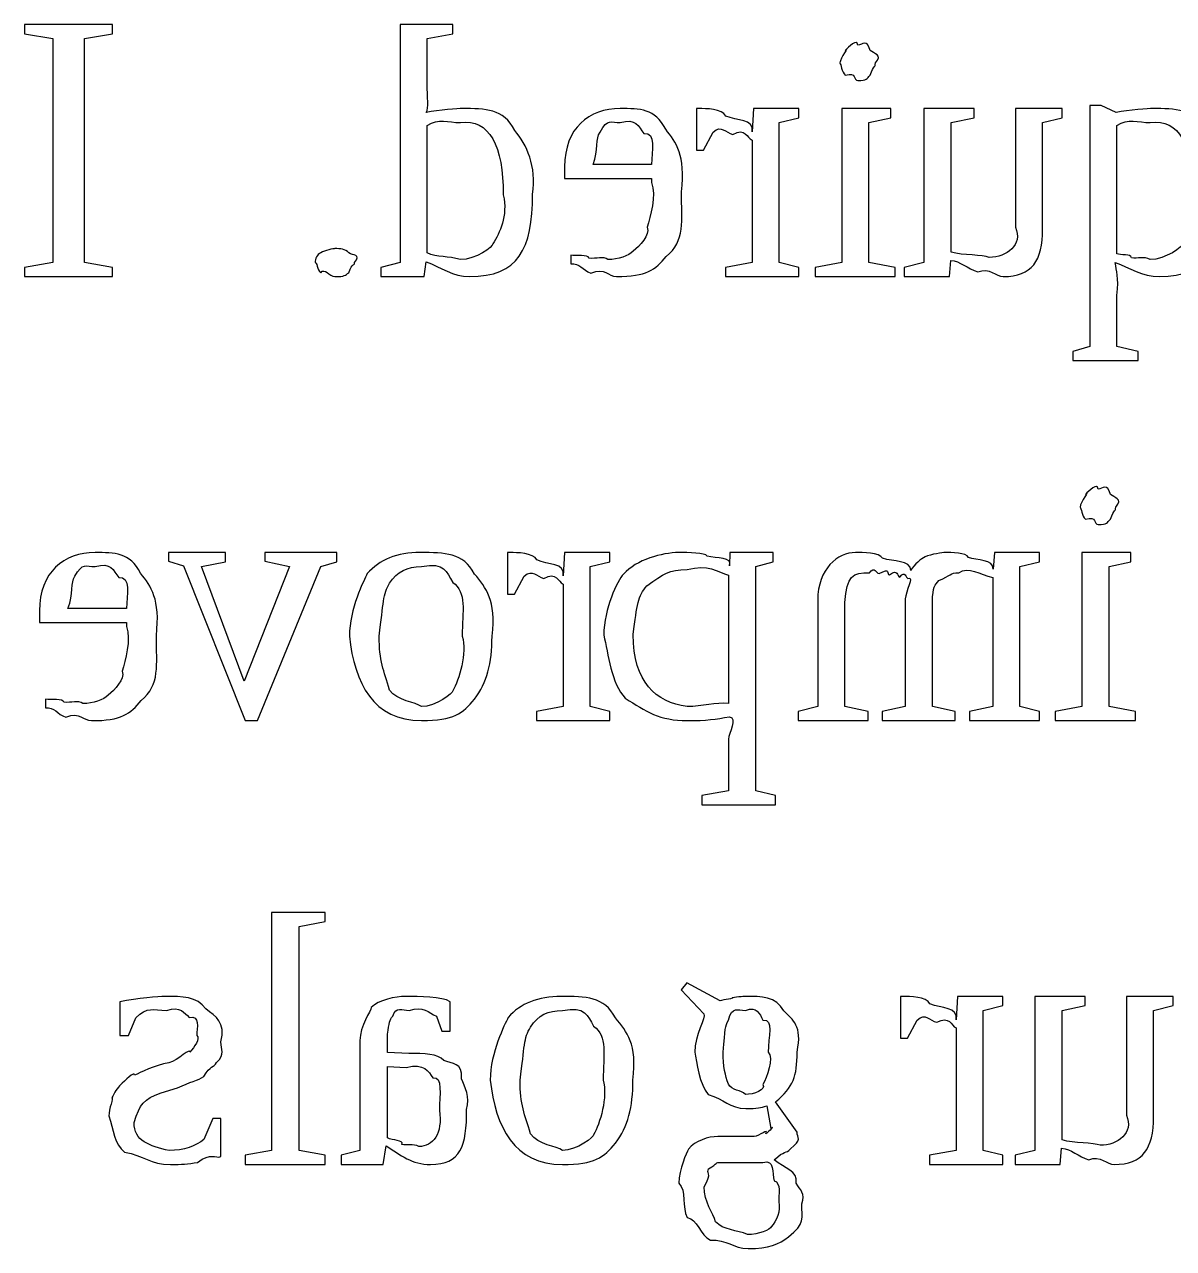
# Model space of a CAD drawing. Header units: millimetres. Extents: x 21 to 196, y 128 to 259.
# Drawn here: x 109.24 to 123.71, y 193.53 to 208.95 of the extents above; entities that cross this region are included whole.
import ezdxf

# ---------------------------------------------------------------- set-up
doc = ezdxf.new("R2010")
doc.units = ezdxf.units.MM
doc.layers.get('0').update_dxf_attribs({"linetype": 'CONTINUOUS'})

msp = doc.modelspace()

# ---------------------------------------------------------------- linework, layer by layer
at = {"color": 0}
for p, q in [((110.346, 208.951), (109.238, 208.951)), ((109.238, 208.951), (109.238, 208.835)), ((110.346, 208.835), (110.346, 208.951)), ((114.635, 208.951), (113.968, 208.951)), ((113.968, 208.951), (113.968, 205.952)), ((114.635, 208.835), (114.635, 208.951)), ((109.238, 208.835), (109.597, 208.774)), ((109.597, 208.774), (109.597, 205.952)), ((109.994, 208.774), (110.346, 208.835)), ((109.994, 205.952), (109.994, 208.774)), ((114.31, 208.774), (114.635, 208.835)), ((114.31, 208.218), (114.31, 208.774)), ((119.509, 208.466), (119.509, 208.466)), ((117.703, 207.892), (117.703, 207.368)), ((117.735, 207.892), (117.703, 207.892)), ((118.419, 207.892), (118.402, 207.6)), ((118.992, 207.892), (118.419, 207.892)), ((118.992, 207.777), (118.992, 207.892)), ((120.148, 207.892), (119.531, 207.892)), ((119.531, 207.892), (119.531, 205.952)), ((120.148, 207.777), (120.148, 207.892)), ((121.201, 207.892), (120.567, 207.892)), ((120.567, 207.892), (120.567, 205.952)), ((121.201, 207.777), (121.201, 207.892)), ((122.309, 207.892), (121.719, 207.892)), ((121.719, 207.892), (121.719, 206.398)), ((122.309, 207.777), (122.309, 207.892)), ((122.8, 207.931), (122.657, 207.931)), ((122.657, 207.931), (122.657, 204.894)), ((122.987, 207.843), (122.8, 207.931)), ((114.31, 206.073), (114.31, 207.677)), ((116.741, 207.716), (116.741, 207.716)), ((118.744, 207.716), (118.992, 207.777)), ((118.744, 205.952), (118.744, 207.716)), ((119.873, 207.716), (120.148, 207.777)), ((119.873, 205.952), (119.873, 207.716)), ((120.909, 207.716), (121.201, 207.777)), ((120.909, 206.084), (120.909, 207.716)), ((122.061, 207.716), (122.309, 207.777)), ((122.061, 206.376), (122.061, 207.716)), ((122.998, 206.062), (122.998, 207.677)), ((117.791, 207.368), (117.912, 207.595)), ((117.703, 207.368), (117.791, 207.368)), ((118.402, 207.495), (118.402, 205.952)), ((116.041, 207.159), (116.041, 207.01)), ((117.137, 207.187), (116.399, 207.187)), ((116.041, 207.01), (117.137, 207.01)), ((117.137, 207.01), (117.137, 206.961)), ((115.269, 206.806), (115.269, 206.806)), ((114.271, 205.776), (114.299, 205.963)), ((116.118, 206.045), (116.118, 205.935)), ((120.887, 205.776), (120.904, 205.98)), ((109.597, 205.952), (109.238, 205.891)), ((109.238, 205.891), (109.238, 205.776)), ((110.346, 205.891), (109.994, 205.952)), ((110.346, 205.776), (110.346, 205.891)), ((112.898, 205.952), (112.898, 205.952)), ((113.968, 205.952), (113.725, 205.891)), ((113.725, 205.891), (113.725, 205.776)), ((118.402, 205.952), (118.066, 205.891)), ((118.066, 205.891), (118.066, 205.776)), ((118.992, 205.891), (118.744, 205.952)), ((118.992, 205.776), (118.992, 205.891)), ((119.531, 205.952), (119.195, 205.891)), ((119.195, 205.891), (119.195, 205.776)), ((120.203, 205.891), (119.873, 205.952)), ((120.203, 205.776), (120.203, 205.891)), ((120.567, 205.952), (120.319, 205.891)), ((120.319, 205.891), (120.319, 205.776)), ((109.238, 205.776), (110.346, 205.776)), ((113.725, 205.776), (114.271, 205.776)), ((118.066, 205.776), (118.992, 205.776)), ((119.195, 205.776), (120.203, 205.776)), ((120.319, 205.776), (120.887, 205.776)), ((122.998, 204.894), (122.998, 205.539)), ((122.657, 204.894), (122.441, 204.833)), ((123.263, 204.833), (122.998, 204.894)), ((122.441, 204.833), (122.441, 204.717)), ((123.263, 204.717), (123.263, 204.833)), ((122.441, 204.717), (123.263, 204.717)), ((122.535, 202.873), (122.535, 202.873)), ((111.77, 202.3), (111.053, 202.3)), ((111.053, 202.3), (111.053, 202.19)), ((111.77, 202.184), (111.77, 202.3)), ((113.17, 202.3), (112.266, 202.3)), ((112.266, 202.3), (112.266, 202.19)), ((113.17, 202.184), (113.17, 202.3)), ((115.322, 202.3), (115.322, 201.777)), ((115.356, 202.3), (115.322, 202.3)), ((116.039, 202.3), (116.023, 202.008)), ((116.612, 202.3), (116.039, 202.3)), ((116.612, 202.184), (116.612, 202.3)), ((118.123, 202.3), (118.117, 202.135)), ((118.668, 202.3), (118.123, 202.3)), ((118.668, 202.184), (118.668, 202.3)), ((121.456, 202.3), (121.44, 202.091)), ((122.024, 202.3), (121.456, 202.3)), ((122.024, 202.184), (122.024, 202.3)), ((123.174, 202.3), (122.557, 202.3)), ((122.557, 202.3), (122.557, 200.36)), ((123.174, 202.184), (123.174, 202.3)), ((110.127, 202.124), (110.127, 202.124)), ((111.053, 202.19), (111.241, 202.135)), ((111.241, 202.135), (112.018, 200.183)), ((111.467, 202.124), (111.77, 202.184)), ((112.007, 200.679), (111.467, 202.124)), ((112.575, 202.124), (112.007, 200.679)), ((112.172, 200.183), (112.971, 202.124)), ((112.266, 202.19), (112.575, 202.124)), ((112.971, 202.124), (113.17, 202.184)), ((116.364, 202.124), (116.612, 202.184)), ((116.364, 200.36), (116.364, 202.124)), ((118.448, 202.124), (118.668, 202.184)), ((118.448, 199.301), (118.448, 202.124)), ((121.776, 202.124), (122.024, 202.184)), ((121.776, 200.36), (121.776, 202.124)), ((122.899, 202.124), (123.174, 202.184)), ((122.899, 200.36), (122.899, 202.124)), ((115.411, 201.777), (115.532, 202.002)), ((118.106, 202.014), (118.106, 200.399)), ((121.434, 201.986), (121.434, 200.36)), ((116.023, 201.903), (116.023, 200.36)), ((115.322, 201.777), (115.411, 201.777)), ((119.229, 201.699), (119.229, 200.36)), ((119.571, 200.36), (119.571, 201.672)), ((120.332, 201.716), (120.332, 200.36)), ((120.673, 200.36), (120.673, 201.672)), ((109.427, 201.567), (109.427, 201.418)), ((110.524, 201.595), (109.786, 201.595)), ((109.427, 201.418), (110.524, 201.418)), ((110.524, 201.418), (110.524, 201.369)), ((113.33, 201.247), (113.33, 201.247)), ((113.705, 201.247), (113.705, 201.247)), ((116.905, 201.269), (116.905, 201.269)), ((109.504, 200.454), (109.504, 200.343)), ((116.023, 200.36), (115.686, 200.299)), ((115.686, 200.299), (115.686, 200.183)), ((116.612, 200.299), (116.364, 200.36)), ((116.612, 200.183), (116.612, 200.299)), ((119.229, 200.36), (118.981, 200.299)), ((118.981, 200.299), (118.981, 200.183)), ((119.863, 200.299), (119.571, 200.36)), ((119.863, 200.183), (119.863, 200.299)), ((120.332, 200.36), (120.04, 200.299)), ((120.04, 200.299), (120.04, 200.183)), ((120.96, 200.299), (120.673, 200.36)), ((120.96, 200.183), (120.96, 200.299)), ((121.434, 200.36), (121.142, 200.299)), ((121.142, 200.299), (121.142, 200.183)), ((122.024, 200.299), (121.776, 200.36)), ((122.024, 200.183), (122.024, 200.299)), ((122.557, 200.36), (122.221, 200.299)), ((122.221, 200.299), (122.221, 200.183)), ((123.23, 200.299), (122.899, 200.36)), ((123.23, 200.183), (123.23, 200.299)), ((112.018, 200.183), (112.172, 200.183)), ((115.686, 200.183), (116.612, 200.183)), ((118.981, 200.183), (119.863, 200.183)), ((120.04, 200.183), (120.96, 200.183)), ((121.142, 200.183), (122.024, 200.183)), ((122.221, 200.183), (123.23, 200.183)), ((118.106, 199.952), (118.106, 199.301)), ((118.106, 199.301), (117.77, 199.241)), ((117.77, 199.241), (117.77, 199.125)), ((118.696, 199.241), (118.448, 199.301)), ((118.696, 199.125), (118.696, 199.241)), ((117.77, 199.125), (118.696, 199.125)), ((113.027, 197.768), (112.349, 197.768)), ((112.349, 197.768), (112.349, 194.769)), ((112.696, 197.592), (113.027, 197.652)), ((113.027, 197.652), (113.027, 197.768)), ((112.696, 194.769), (112.696, 197.592)), ((117.58, 196.88), (117.508, 196.792)), ((117.999, 196.654), (117.58, 196.88)), ((114.041, 196.71), (114.041, 196.71)), ((117.508, 196.792), (117.795, 196.489)), ((120.273, 196.71), (120.273, 196.186)), ((120.305, 196.71), (120.273, 196.71)), ((120.989, 196.71), (120.972, 196.417)), ((121.562, 196.71), (120.989, 196.71)), ((121.562, 196.594), (121.562, 196.71)), ((122.598, 196.71), (121.965, 196.71)), ((121.965, 196.71), (121.965, 194.769)), ((122.598, 196.594), (122.598, 196.71)), ((123.706, 196.71), (123.117, 196.71)), ((123.117, 196.71), (123.117, 195.216)), ((123.706, 196.594), (123.706, 196.71)), ((110.437, 196.643), (110.437, 196.219)), ((114.598, 196.274), (114.598, 196.643)), ((121.314, 196.533), (121.562, 196.594)), ((122.306, 196.533), (122.598, 196.594)), ((123.458, 196.533), (123.706, 196.594)), ((110.548, 196.219), (110.641, 196.439)), ((114.427, 196.461), (114.493, 196.274)), ((120.361, 196.186), (120.482, 196.412)), ((121.314, 194.769), (121.314, 196.533)), ((122.306, 194.902), (122.306, 196.533)), ((123.458, 195.194), (123.458, 196.533)), ((114.493, 196.274), (114.598, 196.274)), ((120.972, 196.313), (120.972, 194.769)), ((110.437, 196.219), (110.548, 196.219)), ((113.462, 196.153), (113.462, 194.769)), ((113.809, 196.004), (113.809, 196.235)), ((120.273, 196.186), (120.361, 196.186)), ((114.08, 195.993), (113.809, 196.004)), ((117.679, 196.009), (117.679, 196.009)), ((113.809, 195.828), (114.046, 195.816)), ((113.809, 194.929), (113.809, 195.828)), ((115.105, 195.657), (115.105, 195.657)), ((115.48, 195.657), (115.48, 195.657)), ((110.961, 195.497), (111.165, 195.557)), ((118.318, 195.475), (118.318, 195.475)), ((118.588, 195.331), (118.638, 195.045)), ((118.969, 195.001), (118.699, 195.381)), ((110.3, 195.205), (110.3, 195.205)), ((111.611, 195.171), (111.496, 194.907)), ((111.711, 195.171), (111.611, 195.171)), ((111.711, 194.692), (111.711, 195.171)), ((118.429, 194.946), (117.971, 194.946)), ((112.349, 194.769), (112.018, 194.709)), ((112.018, 194.709), (112.018, 194.593)), ((113.027, 194.709), (112.696, 194.769)), ((113.027, 194.593), (113.027, 194.709)), ((113.462, 194.769), (113.225, 194.709)), ((113.225, 194.709), (113.225, 194.593)), ((113.754, 194.593), (113.793, 194.83)), ((120.972, 194.769), (120.636, 194.709)), ((120.636, 194.709), (120.636, 194.593)), ((121.562, 194.709), (121.314, 194.769)), ((121.562, 194.593), (121.562, 194.709)), ((121.965, 194.769), (121.716, 194.709)), ((121.716, 194.709), (121.716, 194.593)), ((122.284, 194.593), (122.301, 194.797)), ((112.018, 194.593), (113.027, 194.593)), ((113.225, 194.593), (113.754, 194.593)), ((118.004, 194.62), (118.539, 194.62)), ((120.636, 194.593), (121.562, 194.593)), ((121.716, 194.593), (122.284, 194.593)), ((117.8, 194.312), (117.8, 194.312))]:
    msp.add_line(p, q, dxfattribs=at)
for points in [[(119.735, 208.691), (119.727, 208.777), (119.619, 208.669), (119.575, 208.625)], [(119.889, 208.625), (119.848, 208.777), (119.794, 208.691), (119.735, 208.691)], [(119.575, 208.625), (119.639, 208.689), (119.509, 208.528), (119.509, 208.466)], [(119.955, 208.466), (120.053, 208.572), (119.934, 208.581), (119.889, 208.625)], [(119.509, 208.466), (119.52, 208.45), (119.531, 208.355), (119.575, 208.311)], [(119.889, 208.311), (119.936, 208.45), (119.955, 208.406), (119.955, 208.466)], [(119.575, 208.311), (119.727, 208.362), (119.673, 208.245), (119.735, 208.245)], [(119.735, 208.245), (119.848, 208.245), (119.845, 208.267), (119.889, 208.311)], [(114.299, 207.843), (114.335, 207.906), (114.31, 208.015), (114.31, 208.218)], [(114.751, 207.892), (114.712, 207.892), (114.45, 207.876), (114.299, 207.843)], [(115.412, 207.617), (115.272, 207.892), (115.042, 207.892), (114.751, 207.892)], [(116.741, 207.892), (116.348, 207.892), (116.041, 207.647), (116.041, 207.159)], [(117.314, 207.633), (117.179, 207.892), (116.987, 207.892), (116.741, 207.892)], [(118.072, 207.798), (118.027, 207.892), (117.817, 207.892), (117.735, 207.892)], [(123.445, 207.892), (123.405, 207.892), (123.142, 207.876), (122.987, 207.843)], [(124.106, 207.617), (123.963, 207.892), (123.735, 207.892), (123.445, 207.892)], [(114.31, 207.677), (114.456, 207.774), (114.572, 207.716), (114.729, 207.716)], [(114.729, 207.716), (115.091, 207.774), (115.269, 207.413), (115.269, 206.806)], [(116.487, 207.595), (116.584, 207.774), (116.628, 207.716), (116.741, 207.716)], [(116.741, 207.716), (116.943, 207.774), (116.969, 207.669), (117.038, 207.578)], [(117.912, 207.595), (118.017, 207.694), (118.065, 207.585), (118.16, 207.567)], [(118.402, 207.6), (118.429, 207.767), (118.212, 207.735), (118.072, 207.798)], [(118.16, 207.567), (118.322, 207.657), (118.334, 207.524), (118.402, 207.495)], [(122.998, 207.677), (123.144, 207.774), (123.26, 207.716), (123.417, 207.716)], [(123.417, 207.716), (123.779, 207.774), (123.957, 207.415), (123.957, 206.817)], [(115.638, 206.812), (115.69, 207.172), (115.564, 207.432), (115.412, 207.617)], [(116.399, 207.187), (116.469, 207.377), (116.429, 207.513), (116.487, 207.595)], [(117.038, 207.578), (117.197, 207.595), (117.137, 207.359), (117.137, 207.187)], [(117.512, 206.845), (117.565, 207.311), (117.446, 207.459), (117.314, 207.633)], [(117.137, 206.961), (117.197, 206.797), (117.119, 206.533), (117.082, 206.398)], [(114.844, 205.776), (115.455, 205.776), (115.638, 206.12), (115.638, 206.812)], [(115.269, 206.806), (115.327, 206.539), (115.225, 206.324), (115.136, 206.189)], [(117.319, 206.029), (117.565, 206.23), (117.512, 206.47), (117.512, 206.845)], [(123.533, 205.776), (124.143, 205.776), (124.327, 206.124), (124.327, 206.823)], [(117.082, 206.398), (117.119, 206.294), (116.983, 206.164), (116.906, 206.095)], [(121.719, 206.398), (121.817, 206.173), (121.609, 206.018), (121.389, 206.018)], [(121.565, 205.776), (121.927, 205.776), (122.061, 205.975), (122.061, 206.376)], [(113.146, 206.128), (113.135, 206.128), (113.018, 206.109), (112.97, 206.073)], [(113.323, 206.073), (113.276, 206.128), (113.217, 206.128), (113.146, 206.128)], [(115.136, 206.189), (115.15, 206.153), (114.913, 205.99), (114.729, 205.99)], [(123.825, 206.194), (123.839, 206.153), (123.602, 205.99), (123.417, 205.99)], [(112.97, 206.073), (112.923, 206.058), (112.898, 205.999), (112.898, 205.952)], [(112.898, 205.952), (112.923, 205.963), (112.923, 205.861), (112.97, 205.825)], [(113.395, 205.952), (113.488, 206.058), (113.371, 206.04), (113.323, 206.073)], [(113.323, 205.825), (113.371, 205.963), (113.395, 205.904), (113.395, 205.952)], [(114.299, 205.963), (114.481, 205.893), (114.635, 205.776), (114.844, 205.776)], [(114.729, 205.99), (114.577, 206.036), (114.435, 206.018), (114.31, 206.073)], [(116.349, 206.007), (116.341, 206.058), (116.177, 206.03), (116.118, 206.045)], [(116.586, 205.99), (116.528, 206.036), (116.441, 205.996), (116.349, 206.007)], [(116.906, 206.095), (116.844, 206.036), (116.718, 205.99), (116.586, 205.99)], [(116.696, 205.776), (117.069, 205.776), (117.187, 205.86), (117.319, 206.029)], [(120.904, 205.98), (121.019, 205.974), (121.117, 205.876), (121.245, 205.836)], [(121.389, 206.018), (121.306, 206.054), (121.056, 206.04), (120.909, 206.084)], [(123.18, 206.013), (123.18, 206.065), (123.039, 206.043), (122.998, 206.062)], [(123.417, 205.99), (123.339, 206.036), (123.257, 205.998), (123.18, 206.013)], [(112.97, 205.825), (113.018, 205.893), (113.078, 205.776), (113.146, 205.776)], [(113.146, 205.776), (113.276, 205.776), (113.276, 205.792), (113.323, 205.825)], [(116.118, 205.935), (116.227, 205.955), (116.265, 205.853), (116.371, 205.82)], [(116.371, 205.82), (116.557, 205.893), (116.586, 205.776), (116.696, 205.776)], [(121.245, 205.836), (121.392, 205.893), (121.477, 205.776), (121.565, 205.776)], [(122.998, 205.539), (123.023, 205.778), (122.991, 205.838), (122.976, 205.952)], [(122.976, 205.952), (123.155, 205.893), (123.31, 205.776), (123.533, 205.776)], [(122.761, 203.099), (122.753, 203.185), (122.645, 203.077), (122.601, 203.033)], [(122.916, 203.033), (122.874, 203.185), (122.82, 203.099), (122.761, 203.099)], [(122.601, 203.033), (122.665, 203.097), (122.535, 202.935), (122.535, 202.873)], [(122.982, 202.873), (123.08, 202.98), (122.96, 202.989), (122.916, 203.033)], [(122.535, 202.873), (122.546, 202.858), (122.557, 202.763), (122.601, 202.719)], [(122.601, 202.719), (122.753, 202.77), (122.699, 202.653), (122.761, 202.653)], [(122.916, 202.719), (122.962, 202.858), (122.982, 202.814), (122.982, 202.873)], [(122.761, 202.653), (122.874, 202.653), (122.871, 202.675), (122.916, 202.719)], [(110.127, 202.3), (109.735, 202.3), (109.427, 202.055), (109.427, 201.567)], [(110.701, 202.041), (110.565, 202.3), (110.374, 202.3), (110.127, 202.3)], [(114.223, 202.3), (113.931, 202.3), (113.707, 202.212), (113.556, 202.035)], [(114.906, 202.03), (114.766, 202.3), (114.529, 202.3), (114.223, 202.3)], [(115.692, 202.207), (115.648, 202.3), (115.437, 202.3), (115.356, 202.3)], [(117.478, 202.3), (117.268, 202.3), (116.946, 202.209), (116.783, 202.03)], [(117.836, 202.256), (117.808, 202.3), (117.599, 202.3), (117.478, 202.3)], [(119.703, 202.3), (119.482, 202.3), (119.229, 202.099), (119.229, 201.699)], [(120.045, 202.228), (120.007, 202.3), (119.796, 202.3), (119.703, 202.3)], [(120.828, 202.3), (120.811, 202.3), (120.657, 202.281), (120.58, 202.245)], [(121.126, 202.239), (121.102, 202.3), (120.913, 202.3), (120.828, 202.3)], [(109.874, 202.002), (109.97, 202.182), (110.014, 202.124), (110.127, 202.124)], [(110.127, 202.124), (110.33, 202.182), (110.356, 202.077), (110.425, 201.986)], [(113.837, 201.914), (113.935, 202.064), (114.056, 202.124), (114.239, 202.124)], [(114.239, 202.124), (114.534, 202.182), (114.551, 202.058), (114.631, 201.925)], [(116.023, 202.008), (116.049, 202.175), (115.832, 202.143), (115.692, 202.207)], [(117.583, 202.085), (117.85, 202.157), (117.967, 202.061), (118.106, 202.014)], [(118.117, 202.135), (118.161, 202.241), (117.954, 202.226), (117.836, 202.256)], [(119.88, 202.046), (119.951, 202.131), (119.957, 202.043), (120.001, 202.035)], [(120.001, 202.035), (120.158, 202.12), (120.089, 202.026), (120.133, 202.019)], [(120.403, 202.074), (120.396, 202.208), (120.182, 202.184), (120.045, 202.228)], [(120.133, 202.019), (120.246, 202.105), (120.221, 202.002), (120.265, 201.991)], [(120.58, 202.245), (120.536, 202.226), (120.44, 202.151), (120.403, 202.074)], [(121.004, 202.046), (121.135, 202.131), (121.266, 202.026), (121.434, 201.986)], [(121.44, 202.091), (121.444, 202.219), (121.236, 202.198), (121.126, 202.239)], [(109.786, 201.595), (109.856, 201.785), (109.816, 201.921), (109.874, 202.002)], [(110.425, 201.986), (110.583, 202.002), (110.524, 201.767), (110.524, 201.595)], [(110.899, 201.253), (110.951, 201.719), (110.833, 201.868), (110.701, 202.041)], [(113.556, 202.035), (113.512, 201.947), (113.33, 201.596), (113.33, 201.247)], [(115.127, 201.247), (115.181, 201.705), (115.054, 201.85), (114.906, 202.03)], [(115.532, 202.002), (115.637, 202.102), (115.685, 201.993), (115.78, 201.975)], [(115.78, 201.975), (115.943, 202.064), (115.954, 201.932), (116.023, 201.903)], [(116.783, 202.03), (116.706, 201.943), (116.535, 201.596), (116.535, 201.258)], [(117.075, 201.881), (117.294, 202.038), (117.355, 202.085), (117.583, 202.085)], [(119.571, 201.672), (119.592, 202.014), (119.674, 202.046), (119.88, 202.046)], [(120.265, 201.991), (120.33, 202.087), (120.34, 201.978), (120.365, 201.975)], [(120.365, 201.975), (120.452, 202.005), (120.332, 201.811), (120.332, 201.716)], [(120.756, 201.947), (120.908, 202.014), (120.894, 202.046), (121.004, 202.046)], [(113.705, 201.247), (113.763, 201.672), (113.749, 201.778), (113.837, 201.914)], [(114.631, 201.925), (114.813, 201.8), (114.752, 201.567), (114.752, 201.247)], [(116.905, 201.269), (116.953, 201.652), (116.962, 201.749), (117.075, 201.881)], [(120.673, 201.672), (120.679, 201.884), (120.701, 201.884), (120.756, 201.947)], [(110.524, 201.369), (110.583, 201.205), (110.506, 200.942), (110.469, 200.806)], [(110.706, 200.437), (110.951, 200.638), (110.899, 200.878), (110.899, 201.253)], [(113.33, 201.247), (113.395, 200.653), (113.633, 200.183), (114.239, 200.183)], [(113.837, 200.569), (113.763, 200.815), (113.705, 200.934), (113.705, 201.247)], [(114.752, 201.247), (114.813, 201.039), (114.712, 200.694), (114.631, 200.558)], [(114.906, 200.454), (115.063, 200.665), (115.127, 200.901), (115.127, 201.247)], [(116.535, 201.258), (116.589, 201.028), (116.626, 200.652), (116.805, 200.465)], [(117.583, 200.36), (117.189, 200.418), (116.905, 200.663), (116.905, 201.269)], [(110.469, 200.806), (110.506, 200.702), (110.37, 200.572), (110.293, 200.503)], [(114.239, 200.36), (114.173, 200.418), (113.925, 200.429), (113.837, 200.569)], [(109.736, 200.415), (109.728, 200.466), (109.564, 200.438), (109.504, 200.454)], [(109.973, 200.399), (109.915, 200.444), (109.828, 200.404), (109.736, 200.415)], [(110.293, 200.503), (110.231, 200.444), (110.105, 200.399), (109.973, 200.399)], [(110.083, 200.183), (110.455, 200.183), (110.574, 200.268), (110.706, 200.437)], [(114.631, 200.558), (114.647, 200.536), (114.416, 200.36), (114.239, 200.36)], [(114.239, 200.183), (114.647, 200.183), (114.756, 200.273), (114.906, 200.454)], [(116.805, 200.465), (117.063, 200.301), (117.241, 200.183), (117.583, 200.183)], [(118.106, 200.399), (117.949, 200.418), (117.774, 200.36), (117.583, 200.36)], [(109.504, 200.343), (109.613, 200.363), (109.652, 200.261), (109.758, 200.227)], [(109.758, 200.227), (109.944, 200.301), (109.973, 200.183), (110.083, 200.183)], [(117.583, 200.183), (117.828, 200.183), (117.949, 200.2), (118.117, 200.233)], [(118.117, 200.233), (118.225, 200.217), (118.106, 200.022), (118.106, 199.952)], [(111.011, 196.71), (110.921, 196.71), (110.669, 196.687), (110.437, 196.643)], [(111.523, 196.555), (111.406, 196.71), (111.228, 196.71), (111.011, 196.71)], [(114.041, 196.71), (113.909, 196.71), (113.698, 196.663), (113.605, 196.572)], [(114.598, 196.643), (114.504, 196.71), (114.204, 196.71), (114.041, 196.71)], [(115.998, 196.71), (115.705, 196.71), (115.483, 196.621), (115.331, 196.445)], [(116.681, 196.439), (116.541, 196.71), (116.304, 196.71), (115.998, 196.71)], [(118.313, 196.71), (118.327, 196.71), (118.219, 196.704), (118.153, 196.693)], [(118.804, 196.528), (118.697, 196.71), (118.526, 196.71), (118.313, 196.71)], [(120.642, 196.616), (120.598, 196.71), (120.387, 196.71), (120.305, 196.71)], [(110.641, 196.439), (110.789, 196.591), (110.851, 196.533), (111.027, 196.533)], [(111.027, 196.533), (111.208, 196.591), (111.248, 196.503), (111.314, 196.445)], [(111.711, 196.136), (111.774, 196.386), (111.649, 196.452), (111.523, 196.555)], [(113.605, 196.572), (113.604, 196.525), (113.462, 196.34), (113.462, 196.153)], [(113.876, 196.461), (113.924, 196.591), (113.99, 196.533), (114.085, 196.533)], [(114.085, 196.533), (114.262, 196.591), (114.325, 196.508), (114.427, 196.461)], [(116.014, 196.533), (116.309, 196.591), (116.326, 196.467), (116.406, 196.335)], [(118.153, 196.693), (118.194, 196.687), (118.036, 196.668), (117.999, 196.654)], [(118.103, 196.412), (118.153, 196.591), (118.219, 196.533), (118.318, 196.533)], [(118.318, 196.533), (118.47, 196.591), (118.492, 196.492), (118.539, 196.412)], [(120.972, 196.417), (120.999, 196.584), (120.782, 196.552), (120.642, 196.616)], [(111.314, 196.445), (111.454, 196.478), (111.408, 196.314), (111.408, 196.219)], [(113.809, 196.235), (113.836, 196.379), (113.832, 196.413), (113.876, 196.461)], [(115.331, 196.445), (115.287, 196.357), (115.105, 196.005), (115.105, 195.657)], [(115.612, 196.324), (115.71, 196.474), (115.831, 196.533), (116.014, 196.533)], [(116.902, 195.657), (116.955, 196.114), (116.829, 196.259), (116.681, 196.439)], [(117.795, 196.489), (117.826, 196.452), (117.679, 196.219), (117.679, 196.009)], [(118.037, 196.009), (118.065, 196.313), (118.059, 196.33), (118.103, 196.412)], [(118.539, 196.412), (118.679, 196.43), (118.605, 196.197), (118.605, 196.009)], [(118.969, 196.009), (119.039, 196.348), (118.914, 196.406), (118.804, 196.528)], [(120.482, 196.412), (120.587, 196.511), (120.635, 196.402), (120.73, 196.384)], [(120.73, 196.384), (120.893, 196.474), (120.904, 196.342), (120.972, 196.313)], [(115.48, 195.657), (115.538, 196.081), (115.524, 196.187), (115.612, 196.324)], [(116.406, 196.335), (116.587, 196.209), (116.527, 195.976), (116.527, 195.657)], [(111.408, 196.219), (111.454, 196.183), (111.379, 196.067), (111.319, 196.009)], [(111.656, 195.877), (111.774, 195.993), (111.711, 196.037), (111.711, 196.136)], [(111.319, 196.009), (111.336, 196.07), (111.173, 195.907), (111.055, 195.872)], [(114.52, 195.905), (114.442, 195.993), (114.271, 195.989), (114.08, 195.993)], [(117.679, 196.009), (117.709, 195.889), (117.737, 195.596), (117.85, 195.475)], [(118.103, 195.607), (118.065, 195.709), (118.037, 195.829), (118.037, 196.009)], [(118.605, 196.009), (118.679, 195.938), (118.583, 195.685), (118.539, 195.602)], [(118.699, 195.381), (118.922, 195.577), (118.969, 195.696), (118.969, 196.009)], [(111.055, 195.872), (110.881, 195.845), (110.691, 195.75), (110.625, 195.717)], [(111.496, 195.701), (111.583, 195.85), (111.62, 195.807), (111.656, 195.877)], [(114.046, 195.816), (114.277, 195.872), (114.325, 195.764), (114.383, 195.684)], [(114.741, 195.673), (114.762, 195.886), (114.62, 195.852), (114.52, 195.905)], [(110.625, 195.717), (110.628, 195.779), (110.497, 195.643), (110.448, 195.596)], [(111.165, 195.557), (111.325, 195.636), (111.427, 195.652), (111.496, 195.701)], [(114.383, 195.684), (114.508, 195.709), (114.465, 195.466), (114.465, 195.276)], [(114.807, 195.287), (114.854, 195.445), (114.785, 195.57), (114.741, 195.673)], [(115.105, 195.657), (115.17, 195.063), (115.408, 194.593), (116.014, 194.593)], [(115.612, 194.979), (115.538, 195.224), (115.48, 195.344), (115.48, 195.657)], [(116.527, 195.657), (116.587, 195.448), (116.487, 195.103), (116.406, 194.968)], [(116.681, 194.863), (116.838, 195.074), (116.902, 195.311), (116.902, 195.657)], [(110.448, 195.596), (110.414, 195.566), (110.364, 195.493), (110.338, 195.431)], [(110.619, 195.122), (110.694, 195.354), (110.734, 195.419), (110.961, 195.497)], [(117.85, 195.475), (118.051, 195.416), (118.118, 195.298), (118.324, 195.298)], [(118.318, 195.475), (118.267, 195.533), (118.145, 195.519), (118.103, 195.607)], [(118.539, 195.602), (118.587, 195.533), (118.418, 195.475), (118.318, 195.475)], [(110.338, 195.431), (110.363, 195.442), (110.3, 195.293), (110.3, 195.205)], [(118.324, 195.298), (118.47, 195.298), (118.509, 195.309), (118.588, 195.331)], [(110.3, 195.205), (110.363, 195.034), (110.366, 194.849), (110.498, 194.747)], [(114.465, 195.276), (114.508, 194.979), (114.38, 194.819), (114.206, 194.819)], [(114.35, 194.593), (114.735, 194.593), (114.807, 194.824), (114.807, 195.287)], [(123.117, 195.216), (123.215, 194.99), (123.007, 194.835), (122.786, 194.835)], [(122.962, 194.593), (123.325, 194.593), (123.458, 194.793), (123.458, 195.194)], [(111.06, 194.769), (110.811, 194.827), (110.619, 194.886), (110.619, 195.122)], [(118.577, 194.979), (118.62, 195.063), (118.488, 194.946), (118.429, 194.946)], [(118.638, 195.045), (118.697, 195.107), (118.614, 195.001), (118.577, 194.979)], [(111.496, 194.907), (111.402, 194.827), (111.241, 194.769), (111.06, 194.769)], [(113.991, 194.846), (114.016, 194.902), (113.873, 194.896), (113.809, 194.929)], [(114.206, 194.819), (114.133, 194.86), (114.051, 194.827), (113.991, 194.846)], [(116.014, 194.769), (115.948, 194.827), (115.7, 194.838), (115.612, 194.979)], [(116.406, 194.968), (116.422, 194.946), (116.191, 194.769), (116.014, 194.769)], [(116.014, 194.593), (116.422, 194.593), (116.531, 194.682), (116.681, 194.863)], [(117.971, 194.946), (117.855, 194.946), (117.683, 194.892), (117.602, 194.786)], [(118.886, 194.791), (119.039, 194.908), (118.969, 194.926), (118.969, 195.001)], [(122.786, 194.835), (122.703, 194.871), (122.454, 194.858), (122.306, 194.902)], [(110.498, 194.747), (110.74, 194.71), (110.821, 194.593), (111.077, 194.593)], [(111.419, 194.62), (111.587, 194.75), (111.642, 194.666), (111.711, 194.692)], [(113.793, 194.83), (113.968, 194.71), (114.122, 194.593), (114.35, 194.593)], [(117.602, 194.786), (117.577, 194.736), (117.481, 194.54), (117.481, 194.356)], [(118.682, 194.653), (118.812, 194.776), (118.831, 194.725), (118.886, 194.791)], [(122.301, 194.797), (122.417, 194.791), (122.514, 194.693), (122.642, 194.653)], [(122.642, 194.653), (122.789, 194.71), (122.874, 194.593), (122.962, 194.593)], [(111.077, 194.593), (111.219, 194.593), (111.294, 194.601), (111.419, 194.62)], [(117.855, 194.538), (117.977, 194.611), (117.938, 194.62), (118.004, 194.62)], [(118.539, 194.62), (118.693, 194.666), (118.646, 194.481), (118.682, 194.389)], [(118.958, 194.356), (118.98, 194.52), (118.814, 194.54), (118.682, 194.653)], [(117.8, 194.312), (117.908, 194.502), (117.82, 194.483), (117.855, 194.538)], [(117.481, 194.356), (117.577, 194.27), (117.516, 194.047), (117.585, 193.926)], [(117.943, 193.871), (117.908, 193.979), (117.8, 194.122), (117.8, 194.312)], [(118.682, 194.389), (118.768, 194.361), (118.737, 194.206), (118.737, 194.124)], [(119.029, 194.097), (119.079, 194.233), (119.006, 194.272), (118.958, 194.356)], [(118.737, 194.124), (118.768, 194.017), (118.707, 193.874), (118.644, 193.81)], [(118.859, 193.683), (119.079, 193.847), (119.029, 193.918), (119.029, 194.097)], [(117.585, 193.926), (117.712, 193.906), (117.749, 193.705), (117.878, 193.639)], [(118.346, 193.711), (118.212, 193.77), (118.036, 193.765), (117.943, 193.871)], [(118.644, 193.81), (118.638, 193.77), (118.478, 193.711), (118.346, 193.711)], [(117.878, 193.639), (118.087, 193.653), (118.164, 193.535), (118.351, 193.535)], [(118.351, 193.535), (118.613, 193.535), (118.741, 193.584), (118.859, 193.683)]]:
    msp.add_open_spline(points, degree=3, dxfattribs=at)

doc.saveas('drawing.dxf')
